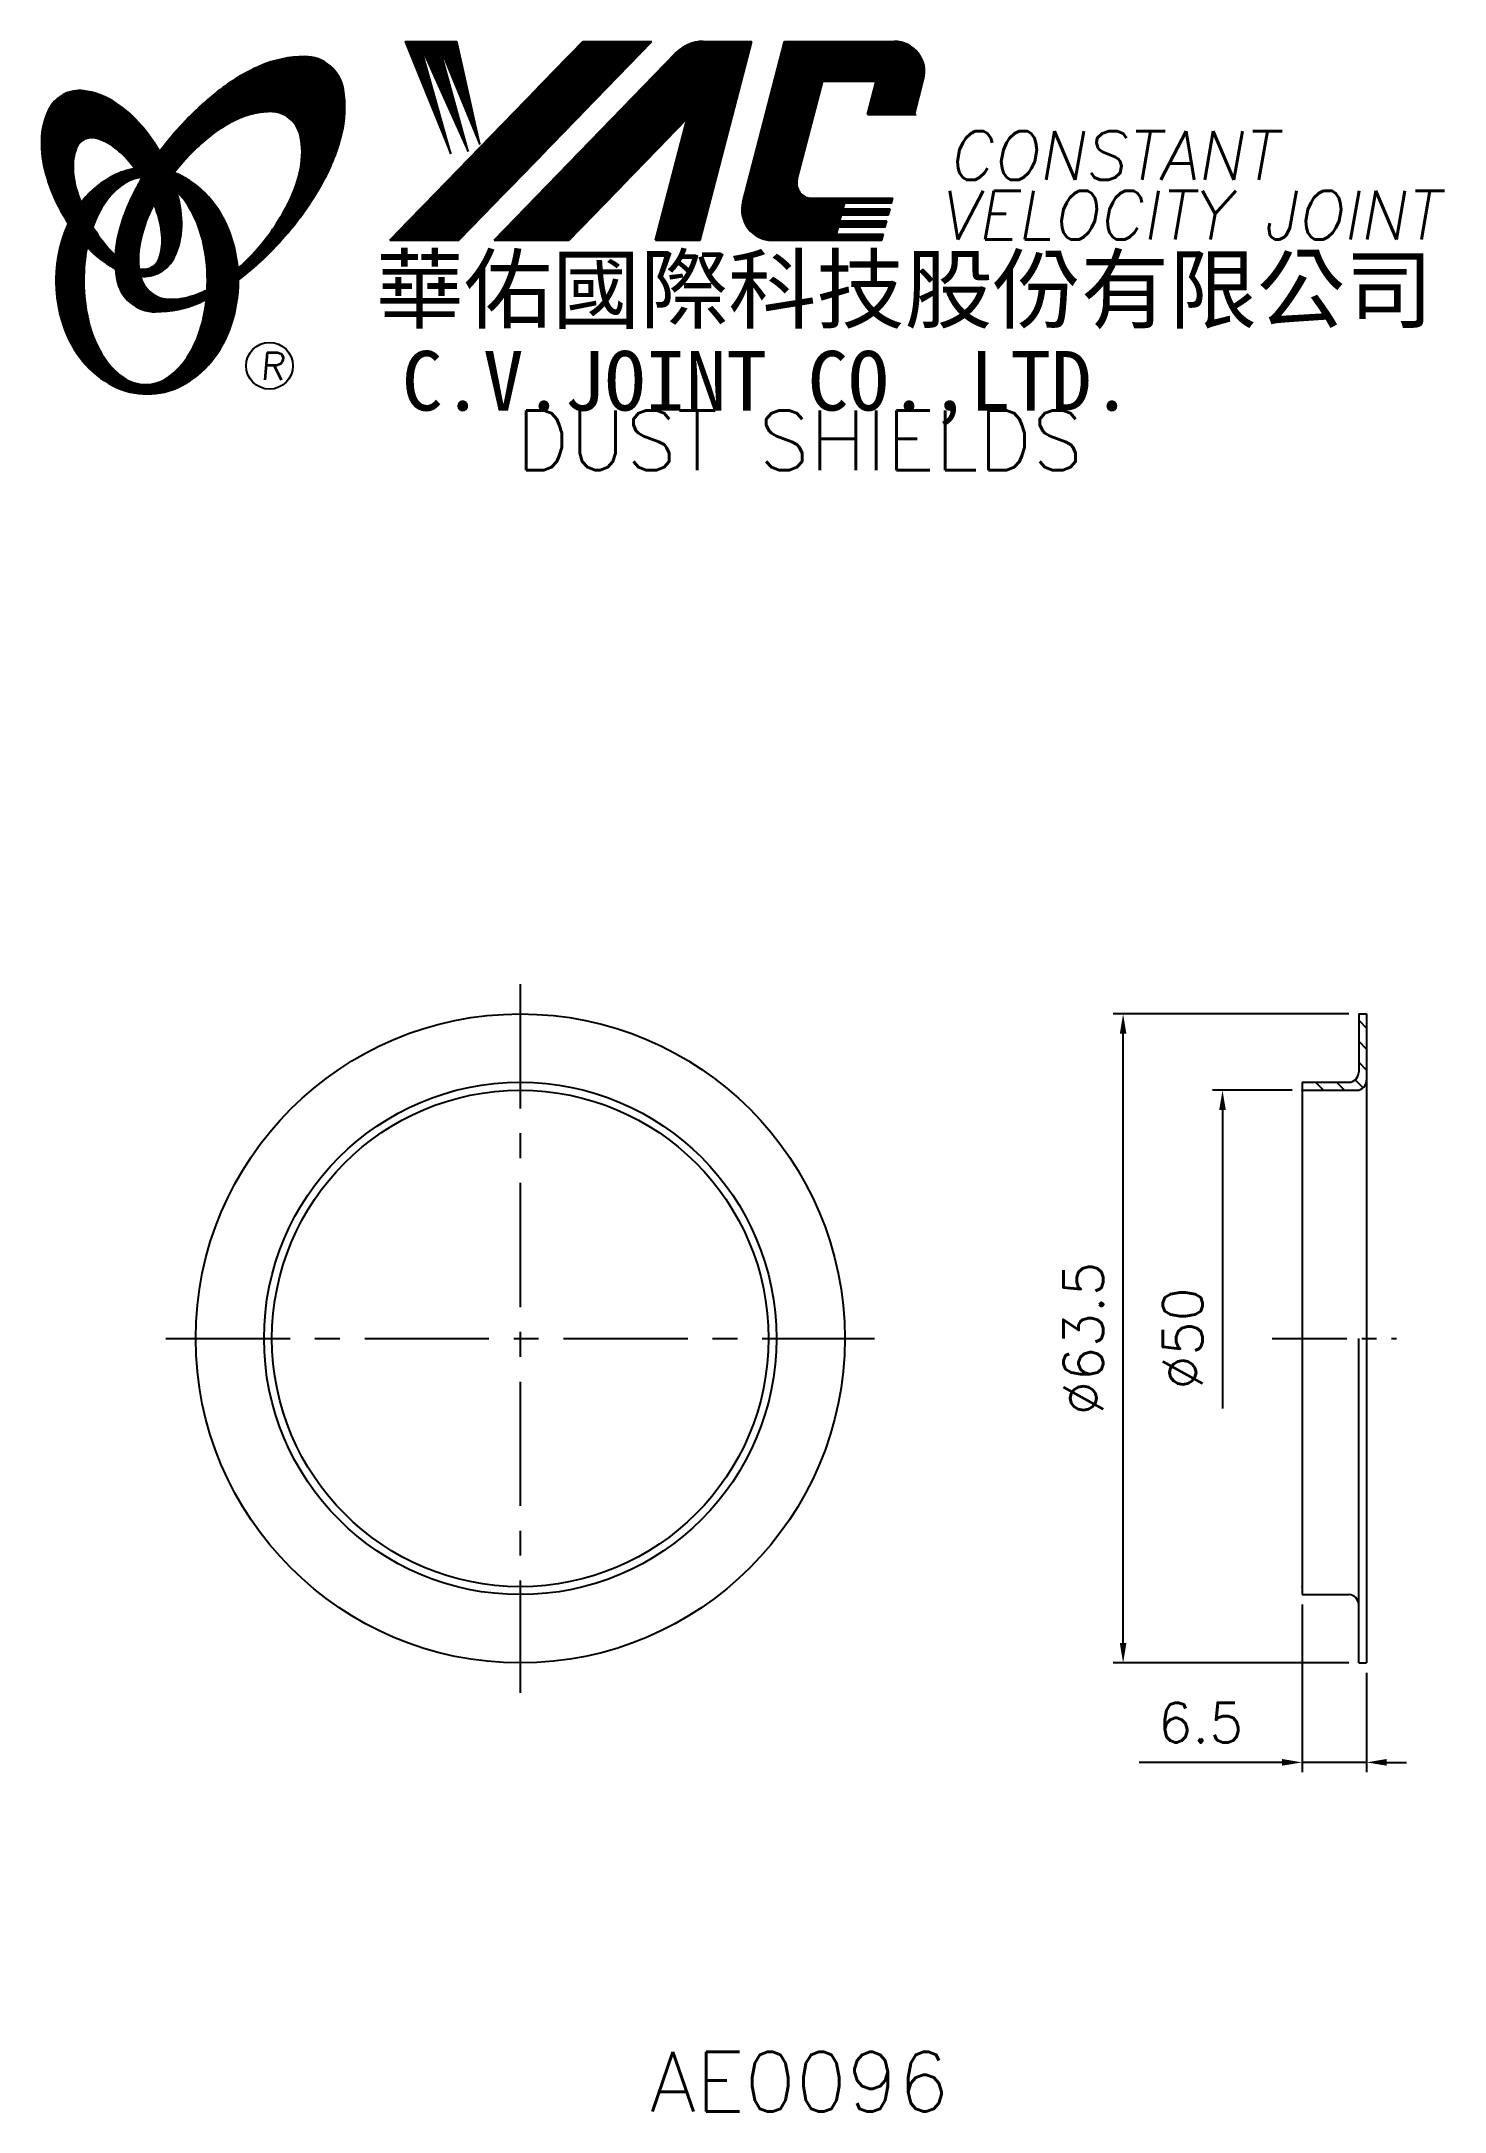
# Model space of a CAD drawing. Extents: x 87 to 228, y 7 to 215.
import ezdxf
from ezdxf.enums import TextEntityAlignment as Align

# ---------------------------------------------------------------- set-up
doc = ezdxf.new("R2010")
doc.units = 0
doc.header["$LTSCALE"] = 10
doc.header["$MEASUREMENT"] = 0
doc.linetypes.add('CENTER', pattern=[2, 1.25, -0.25, 0.25, -0.25])
doc.layers.get('0').update_dxf_attribs({"linetype": 'CONTINUOUS'})
doc.layers.get('DEFPOINTS').update_dxf_attribs({"linetype": 'CONTINUOUS'})
doc.layers.add('4', color=4, linetype='CONTINUOUS')
doc.styles.add('CHINA', font='KAIU.TTF')
doc.styles.add('ITALICC', font='simplex.shx')
doc.dimstyles.new('STANDARD$0', dxfattribs={"dimtxt": 4, "dimasz": 2, "dimexe": 1, "dimexo": 1, "dimgap": 2, "dimtad": 1, "dimdec": 4, "dimzin": 10, "dimtxsty": 'ITALICC', "dimcen": 2, "dimclrd": 5, "dimclre": 5, "dimclrt": 18, "dimaunit": 1, "dimazin": 3, "dimtp": 0.1, "dimtfac": 0.7, "dimtdec": 4, "dimtmove": 0, "dimatfit": 3, "dimtolj": 1, "dimtzin": 10})
pattern_1 = [(45, (-12.067125, 7.88519), (-0.00883883476, 0.00883883476), [])]
pattern_2 = [(45, (156.52342, -28.41922), (-0.00727476112, 0.00727476112), [])]

# ---------------------------------------------------------------- blocks, each defined once
blk = doc.blocks.new('*D14')
at = {"color": 5, "linetype": 'BYBLOCK'}
for p, q in [((213.79, 58.05), (213.79, 41.17)), ((220.29, 51.17), (220.29, 41.17)), ((211.79, 42.17), (197.41, 42.17)), ((220.29, 42.17), (213.79, 42.17)), ((222.29, 42.17), (224.29, 42.17))]:
    blk.add_line(p, q, dxfattribs=at)
for points in [[(211.79, 42.51), (211.79, 41.84), (213.79, 42.17)], [(222.29, 42.51), (222.29, 41.84), (220.29, 42.17)]]:
    blk.add_solid(points, dxfattribs=at)
at = {"layer": 'DEFPOINTS', "color": 0, "linetype": 'BYBLOCK'}
for p in [(213.79, 59.05), (220.29, 52.17), (213.79, 42.17)]:
    blk.add_point(p, dxfattribs=at)
at = {"color": 18, "linetype": 'BYBLOCK', "insert": (203.6, 46.17), "char_height": 4, "attachment_point": 5, "style": 'ITALICC'}
blk.add_mtext('\\A1;6.5', dxfattribs=at)
blk = doc.blocks.new('*D15')
at = {"color": 5, "linetype": 'BYBLOCK'}
for p, q in [((218.49, 117.47), (194.79, 117.47)), ((195.79, 54.17), (195.79, 115.47)), ((218.49, 52.17), (194.79, 52.17))]:
    blk.add_line(p, q, dxfattribs=at)
for points in [[(195.46, 115.47), (196.12, 115.47), (195.79, 117.47)], [(195.46, 54.17), (196.12, 54.17), (195.79, 52.17)]]:
    blk.add_solid(points, dxfattribs=at)
at = {"layer": 'DEFPOINTS', "color": 0, "linetype": 'BYBLOCK'}
for p in [(195.79, 117.47), (219.49, 117.47), (219.49, 52.17)]:
    blk.add_point(p, dxfattribs=at)
at = {"color": 18, "linetype": 'BYBLOCK', "insert": (191.79, 84.82), "char_height": 4, "attachment_point": 5, "rotation": 90, "style": 'ITALICC'}
blk.add_mtext('\\A1;∅63.5', dxfattribs=at)
blk = doc.blocks.new('*D16')
at = {"color": 5, "linetype": 'BYBLOCK'}
for p, q in [((212.79, 109.8), (204.79, 109.8)), ((205.79, 107.8), (205.79, 77.77))]:
    blk.add_line(p, q, dxfattribs=at)
blk.add_solid([(205.46, 107.8), (206.12, 107.8), (205.79, 109.8)], dxfattribs=at)
at = {"layer": 'DEFPOINTS', "color": 0, "linetype": 'BYBLOCK'}
for p in [(205.79, 109.8), (213.79, 109.8), (213.79, 59.85)]:
    blk.add_point(p, dxfattribs=at)
at = {"color": 18, "linetype": 'BYBLOCK', "insert": (201.79, 84.82), "char_height": 4, "attachment_point": 5, "rotation": 90, "style": 'ITALICC'}
blk.add_mtext('\\A1;∅50', dxfattribs=at)

msp = doc.modelspace()

# ---------------------------------------------------------------- hatches: boundary and pattern name
at = {"layer": '4', "linetype": 'CONTINUOUS'}
h = msp.add_hatch(dxfattribs=at)
h.set_pattern_fill('ANSI31', color=5, scale=0.1, style=0)
h.set_pattern_definition(pattern_1)
h.paths.add_polyline_path([(148.39158, 215.31617), (141.43427, 215.31617), (122.01767, 195.31241), (128.97497, 195.31241)])
h.paths.add_polyline_path([(151.93847, 207.5506), (148.7581, 195.31241), (153.23908, 195.31241), (158.43752, 215.31617), (153.54079, 215.31617, 0.202785967), (150.80672, 214.15976), (132.51259, 195.31241), (140.0595, 195.31241)])
h.paths.add_polyline_path([(165.56558, 211.31776), (170.9593, 211.31776), (170.09028, 207.97374), (174.8071, 207.97374), (175.72382, 211.5013, 0.490800957), (172.77362, 215.31617), (161.7393, 215.31617), (157.53225, 199.12728, 0.490800957), (160.48245, 195.31241), (171.51676, 195.31241), (171.67121, 195.90672), (166.95439, 195.90672), (167.14776, 196.65081), (171.86458, 196.65081), (172.02313, 197.26095), (167.30631, 197.26095), (167.46756, 197.88142), (172.18438, 197.88142), (172.34056, 198.48241), (167.62374, 198.48241), (167.78054, 199.08578), (172.49736, 199.08578), (172.61409, 199.53498), (164.47434, 199.53498, -0.490800957), (162.99924, 201.44241)])
h = msp.add_hatch(dxfattribs=at)
h.set_pattern_fill('ANSI31', color=1, scale=0.1, style=0)
h.set_pattern_definition(pattern_1)
h.paths.add_polyline_path([(128.74964, 215.31617), (123.57232, 215.31617), (128.14308, 204.01244), (125.07714, 214.97042), (129.91188, 204.24809), (126.96387, 214.97042), (131.09109, 204.95506)])
h = msp.add_hatch(dxfattribs=at)
h.set_pattern_fill('ANSI31', color=5, scale=0.082305, style=0)
h.set_pattern_definition([(45, (-12.067125, 7.88519), (-0.00727476112, 0.00727476112), [])])
h.paths.add_polyline_path([(109.96835, 208.25369, -0.172879177), (111.90982, 207.59513, -0.172879177), (112.99711, 205.85708, -0.104527385), (113.02489, 202.52889, -0.065680101), (111.85536, 199.12693, -0.051823203), (109.41494, 195.28454, -0.044272532), (106.73997, 192.45821, -0.020203161), (106.79356, 191.32029, 0.006517006), (107.19811, 191.63236, 0.049863361), (111.75153, 196.04542, 0.049863361), (115.34117, 201.27259, 0.063682799), (117.16221, 205.89994, 0.103597411), (117.35151, 210.48391, 0.177892575), (116.0029, 212.85418, 0.177892575), (113.44051, 213.78751, 0.103597411), (108.95271, 212.83447, 0.063682799), (104.69497, 210.26539, 0.049863361), (100.14155, 205.85233, 0.016070017), (98.87085, 204.24602, -0.007061632), (99.11813, 203.80899, -0.031648676), (100.07072, 201.77241, -0.008069351), (100.50262, 202.33672, -0.051823203), (103.681, 205.59518, -0.065680101), (106.72293, 207.51553, -0.104527385)])
h.paths.add_polyline_path([(96.89268, 195.09238, -0.065680101), (98.06221, 198.49433, -0.006063428), (98.30615, 198.96935, 0.027613469), (97.57931, 200.55742, 0.017011252), (97.04589, 201.49239, 0.007829282), (96.55191, 200.62517, 0.063682799), (94.73086, 195.99782, 0.103597411), (94.54157, 191.41385, 0.177892575), (95.89017, 189.04357, 0.177892575), (98.45256, 188.11024, 0.103597411), (102.94036, 189.06329, 0.008811776), (103.56733, 189.35337, 0.013922709), (103.64465, 190.32318, -0.009086703), (103.19464, 190.10573, -0.104527385), (99.94922, 189.36757, -0.172879177), (98.00775, 190.02613, -0.172879177), (96.92045, 191.76418, -0.104527385)])
h = msp.add_hatch(dxfattribs=at)
h.set_pattern_fill('ANSI31', color=3, scale=0.082305, style=0)
h.set_pattern_definition(pattern_2)
h.paths.add_polyline_path([(94.17184, 209.30453, 0.106488277), (91.22996, 210.3431, 0.158297415), (89.13976, 209.94806, 0.158297415), (87.68043, 208.40037, 0.106488277), (86.96962, 205.3626, 0.071723199), (87.38766, 202.04965, 0.058080454), (88.93265, 198.23426, 0.058080454), (91.31369, 194.87647, 0.071723199), (93.87894, 192.73872, 0.020895977), (94.41912, 192.43673, -0.030777155), (94.40321, 193.81295, -0.042059526), (93.30686, 194.97571, -0.04691039), (91.68769, 197.45686, -0.04691039), (90.55941, 200.19634, -0.060581117), (90.15731, 202.45841, -0.10187153), (90.46893, 204.54661, -0.185892489), (91.24902, 205.43825, -0.185892489), (92.42567, 205.57637, -0.10187153), (94.32332, 204.65084, -0.060581117), (95.96015, 203.03857, -0.04691039), (97.57931, 200.55742, -0.04691039), (98.70759, 197.81793, -0.060581117), (99.10969, 195.55586, -0.10187153), (98.79807, 193.46766, -0.185892489), (98.01798, 192.57602, -0.185892489), (96.84134, 192.4379, -0.002013383), (96.80054, 192.44853, 0.021593804), (96.92045, 191.76418, 0.006477741), (96.93846, 191.68715, 0.14950097), (98.91101, 192.09519, 0.158297415), (100.37035, 193.64288, 0.106488277), (101.08116, 196.68064, 0.071723199), (100.66311, 199.9936, 0.058080454), (99.11813, 203.80899, 0.058080454), (96.73708, 207.16678, 0.071723199)])
h = msp.add_hatch(dxfattribs=at)
h.set_pattern_fill('ANSI31', color=1, scale=0.082305, style=0)
h.set_pattern_definition(pattern_2)
h.paths.add_polyline_path([(95.26547, 200.98108, -0.120168026), (96.95726, 201.63447, 0.016865385), (96.3575, 202.51721, 0.076648372), (94.20127, 201.79829, 0.104809576), (91.11682, 199.28519, 0.005838257), (90.94987, 199.07299, 0.028089978), (91.68769, 197.45686, 0.014237292), (92.12982, 196.67181, -0.045767751), (93.055, 198.60865, -0.106890197)])
h.paths.add_polyline_path([(91.2341, 191.22646, -0.048711043), (91.5642, 194.6068, -0.007865741), (91.31369, 194.87647, -0.037695478), (89.67782, 196.99523, 0.03042545), (89.15249, 195.69125, 0.080710289), (88.42706, 191.22646, 0.080710289), (89.15249, 186.76167, 0.089265679), (91.11682, 183.16773, 0.104809576), (94.20127, 180.65463, 0.11926607), (97.61046, 179.8297, 0.11926607), (101.01966, 180.65463, 0.104809576), (104.10411, 183.16773, 0.089265679), (106.06843, 186.76167, 0.080710289), (106.79387, 191.22646, 0.080710289), (106.06843, 195.69125, 0.089265679), (104.10411, 199.28519, 0.104809576), (101.01966, 201.79829, 0.025513357), (100.32642, 202.11104, 0.004818181), (100.07072, 201.77241, -0.023722145), (100.61193, 200.17566, -0.065307489), (101.84711, 198.60865, -0.073950765), (103.15956, 195.41092, -0.060532391), (103.66802, 191.22646, -0.060532391), (103.15956, 187.042, -0.073950765), (101.84711, 183.84427, -0.106890197), (99.63665, 181.47184, -0.153118262), (97.45106, 180.78647, -0.153118262), (95.26547, 181.47184, -0.106890197), (93.055, 183.84427, -0.073950765), (91.74255, 187.042, -0.060532391)])
h = msp.add_hatch(dxfattribs=at)
h.set_pattern_fill('ANSI31', color=5, scale=12, angle=90, style=0)
h.set_pattern_definition([(135, (10.58, 3.315), (-1.06066, -1.06066), [])])
h.paths.add_polyline_path([(219.29028, 109.79708, 0.414213562), (220.29028, 110.79708), (220.29028, 117.47208), (219.49028, 117.47208), (219.49028, 111.59708, -0.414213562), (218.49028, 110.59708), (213.79028, 110.59708), (213.79028, 109.79708)])

# ---------------------------------------------------------------- linework, layer by layer
at = {"layer": '4', "color": 5, "linetype": 'CONTINUOUS'}
for p, q in [((122.01767, 195.31241), (141.43427, 215.31617)), ((128.97497, 195.31241), (148.39158, 215.31617)), ((141.43427, 215.31617), (148.39158, 215.31617)), ((153.23908, 195.31241), (158.43752, 215.31617)), ((153.54079, 215.31617), (158.43752, 215.31617)), ((157.53225, 199.12728), (161.7393, 215.31617)), ((161.7393, 215.31617), (172.77362, 215.31617)), ((132.51259, 195.31241), (150.80672, 214.15976)), ((162.99924, 201.44241), (165.56558, 211.31776)), ((165.56558, 211.31776), (170.9593, 211.31776)), ((170.09028, 207.97374), (170.9593, 211.31776)), ((174.8071, 207.97374), (175.72382, 211.5013)), ((140.0595, 195.31241), (151.93847, 207.5506)), ((148.7581, 195.31241), (151.93847, 207.5506)), ((170.09028, 207.97374), (174.95753, 207.97374)), ((164.47434, 199.53498), (172.61409, 199.53498)), ((167.30631, 197.26095), (167.46756, 197.88142)), ((167.46756, 197.88142), (172.18438, 197.88142)), ((167.62374, 198.48241), (167.78054, 199.08578)), ((167.62374, 198.48241), (172.34056, 198.48241)), ((167.78054, 199.08578), (172.49736, 199.08578)), ((172.18438, 197.88142), (172.34056, 198.48241)), ((172.49736, 199.08578), (172.61409, 199.53498)), ((166.95439, 195.90672), (167.14776, 196.65081)), ((166.95439, 195.90672), (171.67121, 195.90672)), ((167.14776, 196.65081), (171.86458, 196.65081)), ((167.30631, 197.26095), (172.02313, 197.26095)), ((171.51676, 195.31241), (171.67121, 195.90672)), ((171.86458, 196.65081), (172.02313, 197.26095)), ((122.01767, 195.31241), (128.97497, 195.31241)), ((132.51259, 195.31241), (140.0595, 195.31241)), ((148.7581, 195.31241), (153.23908, 195.31241)), ((160.48245, 195.31241), (171.51676, 195.31241))]:
    msp.add_line(p, q, dxfattribs=at)
at = {"layer": '4', "color": 1, "linetype": 'CONTINUOUS'}
for p, q in [((123.57232, 215.31617), (128.74964, 215.31617)), ((123.57232, 215.31617), (128.14308, 204.01244)), ((125.07714, 214.97042), (129.91188, 204.24809)), ((128.14308, 204.01244), (125.07714, 214.97042)), ((126.96387, 214.97042), (131.09109, 204.95506)), ((129.91188, 204.24809), (126.96387, 214.97042)), ((131.09109, 204.95506), (128.74964, 215.31617))]:
    msp.add_line(p, q, dxfattribs=at)
at = {"layer": '4', "color": 5, "linetype": 'CENTER'}
for p, q in [((135.14027, 120.47208), (135.14027, 49.17208)), ((99.49027, 84.82208), (170.79027, 84.82208))]:
    msp.add_line(p, q, dxfattribs=at)
at = {"layer": '4', "color": 7, "linetype": 'CONTINUOUS'}
for p, q in [((219.49028, 117.47208), (219.49028, 111.59708)), ((219.49028, 117.47208), (220.29028, 117.47208)), ((220.29028, 117.47208), (220.29028, 52.17208)), ((213.79028, 110.59708), (218.49028, 110.59708)), ((213.79028, 110.59708), (213.79028, 59.04708)), ((213.79028, 109.79708), (219.29028, 109.79708)), ((219.49028, 52.17208), (219.49028, 84.82208)), ((213.79028, 59.04708), (218.49028, 59.04708)), ((219.49028, 52.17208), (220.29028, 52.17208))]:
    msp.add_line(p, q, dxfattribs=at)
at = {"layer": '4', "color": 5, "linetype": 'CENTER', "ltscale": 0.6}
msp.add_line((210.79028, 84.82208), (223.29028, 84.82208), dxfattribs=at)
at = {"layer": '4', "color": 5, "linetype": 'CONTINUOUS'}
for points in [[(106.79356, 191.32029, 0.006517006), (107.19811, 191.63236, 0.049863361), (111.75153, 196.04542, 0.049863361), (115.34117, 201.27259, 0.063682799), (117.16221, 205.89994, 0.103597411), (117.35151, 210.48391, 0.177892575), (116.0029, 212.85418, 0.177892575), (113.44051, 213.78751, 0.103597411), (108.95271, 212.83447, 0.063682799), (104.69497, 210.26539, 0.049863361), (100.14155, 205.85233, 0.016070017), (98.87085, 204.24602)], [(106.73997, 192.45821, 0.044272532), (109.41494, 195.28454, 0.051823203), (111.85536, 199.12693, 0.065680101), (113.02489, 202.52889, 0.104527385), (112.99711, 205.85708, 0.172879177), (111.90982, 207.59513, 0.172879177), (109.96835, 208.25369, 0.104527385), (106.72293, 207.51553, 0.065680101), (103.681, 205.59518, 0.051823203), (100.50262, 202.33672, 0.008069351), (100.07072, 201.77241)], [(97.04589, 201.49239, 0.007829282), (96.55191, 200.62517, 0.063682799), (94.73086, 195.99782, 0.103597411), (94.54157, 191.41385, 0.177892575), (95.89017, 189.04357, 0.177892575), (98.45256, 188.11024, 0.103597411), (102.94036, 189.06329, 0.008811776), (103.56733, 189.35337, 0.008811776)], [(98.30615, 198.96935, 0.006063428), (98.06221, 198.49433, 0.065680101), (96.89268, 195.09238, 0.104527385), (96.92045, 191.76418, 0.172879177), (98.00775, 190.02613, 0.172879177), (99.94922, 189.36757, 0.104527385), (103.19464, 190.10573, 0.009086703), (103.64465, 190.32318, 0.009086703)]]:
    msp.add_lwpolyline(points, format="xyb", dxfattribs=at)
at = {"layer": '4', "color": 3, "linetype": 'CONTINUOUS'}
for points in [[(96.93846, 191.68715, 0.14950097), (98.91101, 192.09519, 0.158297415), (100.37035, 193.64288, 0.106488277), (101.08116, 196.68064, 0.071723199), (100.66311, 199.9936, 0.058080454), (99.11813, 203.80899, 0.058080454), (96.73708, 207.16678, 0.071723199), (94.17184, 209.30453, 0.106488277), (91.22996, 210.3431, 0.158297415), (89.13976, 209.94806, 0.158297415), (87.68043, 208.40037, 0.106488277), (86.96962, 205.3626, 0.071723199), (87.38766, 202.04965, 0.058080454), (88.93265, 198.23426, 0.058080454), (91.31369, 194.87647, 0.071723199), (93.87894, 192.73872, 0.020895977), (94.41912, 192.43673, 0.020895977)], [(96.80054, 192.44853, 0.002013383), (96.84134, 192.4379, 0.185892489), (98.01798, 192.57602, 0.185892489), (98.79807, 193.46766, 0.10187153), (99.10969, 195.55586, 0.060581117), (98.70759, 197.81793, 0.04691039), (97.57931, 200.55742, 0.04691039), (95.96015, 203.03857, 0.060581117), (94.32332, 204.65084, 0.10187153), (92.42567, 205.57637, 0.185892489), (91.24902, 205.43825, 0.185892489), (90.46893, 204.54661, 0.10187153), (90.15731, 202.45841, 0.060581117), (90.55941, 200.19634, 0.04691039), (91.68769, 197.45686, 0.04691039), (93.30686, 194.97571, 0.042059526), (94.40321, 193.81295, 0.042059526)]]:
    msp.add_lwpolyline(points, format="xyb", dxfattribs=at)
at = {"layer": '4', "color": 1, "linetype": 'CONTINUOUS'}
for points in [[(89.67782, 196.99523, 0.03042545), (89.15249, 195.69125, 0.080710289), (88.42706, 191.22646, 0.080710289), (89.15249, 186.76167, 0.089265679), (91.11682, 183.16773, 0.104809576), (94.20127, 180.65463, 0.11926607), (97.61046, 179.8297, 0.11926607), (101.01966, 180.65463, 0.104809576), (104.10411, 183.16773, 0.089265679), (106.06843, 186.76167, 0.080710289), (106.79387, 191.22646, 0.080710289), (106.06843, 195.69125, 0.089265679), (104.10411, 199.28519, 0.104809576), (101.01966, 201.79829, 0.025513357), (100.32642, 202.11104, 0.025513357)], [(96.3575, 202.51721, 0.076648372), (94.20127, 201.79829, 0.104809576), (91.11682, 199.28519, 0.005838257), (90.94987, 199.07299, 0.005838257)], [(91.5642, 194.6068, 0.048711043), (91.2341, 191.22646, 0.060532391), (91.74255, 187.042, 0.073950765), (93.055, 183.84427, 0.106890197), (95.26547, 181.47184, 0.153118262), (97.45106, 180.78647, 0.153118262), (99.63665, 181.47184, 0.106890197), (101.84711, 183.84427, 0.073950765), (103.15956, 187.042, 0.060532391), (103.66802, 191.22646, 0.060532391), (103.15956, 195.41092, 0.073950765), (101.84711, 198.60865, 0.065307489), (100.61193, 200.17566)], [(96.95726, 201.63447, 0.120168026), (95.26547, 200.98108, 0.106890197), (93.055, 198.60865, 0.045767751), (92.12982, 196.67181, 0.045767751)]]:
    msp.add_lwpolyline(points, format="xyb", dxfattribs=at)
at = {"layer": '4', "color": 5, "linetype": 'CONTINUOUS'}
msp.add_circle((109.9147, 182.68074), 2.35282, dxfattribs=at)
at = {"layer": '4', "color": 7, "linetype": 'CONTINUOUS'}
for radius in [32.65, 25.775, 24.975]:
    msp.add_circle((135.14027, 84.82208), radius, dxfattribs=at)
at = {"layer": '4', "color": 5, "linetype": 'CONTINUOUS'}
for centre, radius, start, end in [((153.54079, 211.50593), 3.81024, 90, 135.8533387), ((172.77362, 212.26798), 3.04819, 345.4326059, 90), ((164.47434, 201.05907), 1.5241, 165.4326059, 270), ((160.48245, 198.36061), 3.04819, 165.4326059, 270)]:
    msp.add_arc(centre, radius, start, end, dxfattribs=at)
at = {"layer": '4', "color": 7, "linetype": 'CONTINUOUS'}
for centre, start, end in [((218.49028, 111.59708), 270, 0), ((219.29028, 110.79708), 270, 0), ((218.49028, 58.04708), 0, 90)]:
    msp.add_arc(centre, 1, start, end, dxfattribs=at)
for p in [(213.79028, 109.79708), (213.79028, 59.84708)]:
    msp.add_point(p, dxfattribs=at)

# ---------------------------------------------------------------- texts
at = {"layer": '4', "color": 5, "linetype": 'CONTINUOUS', "style": 'ITALICC'}
for s, height, oblique, p in [('CONSTANT', 4.9, 10, (178.16648, 201.38288)), ('VELOCITY JOINT', 4.9, 10, (177.28825, 195.3875)), ('R', 2.75625, 5, (108.95602, 181.27114))]:
    msp.add_text(s, height=height, dxfattribs=dict(at, oblique=oblique)).set_placement(p)
at = {"layer": '4', "color": 7, "linetype": 'CONTINUOUS', "style": 'CHINA'}
for s, height, p in [('華佑國際科技股份有限公司', 6.5, (120.60431, 187.12256)), ('C.V.JOINT CO.,LTD.', 6, (123.23294, 178.17635))]:
    msp.add_text(s, height=height, dxfattribs=at).set_placement(p)
at = {"layer": '4', "color": 18, "linetype": 'CONTINUOUS', "style": 'ITALICC'}
for s, p in [('DUST SHIELDS', (163.23567, 172.18353)), ('AE0096', (163.23567, 7.03614))]:
    msp.add_text(s, height=6, dxfattribs=at).set_placement(p, align=Align.CENTER)

# ---------------------------------------------------------------- dimensions: what is measured, and where the dimension line sits
at = {"layer": '4', "color": 7, "linetype": 'CONTINUOUS'}
dim = msp.add_linear_dim(base=(195.79036, 117.47208), p1=(219.49028, 52.17208), p2=(219.49028, 117.47208), angle=90, text='%%C63.5', dimstyle='STANDARD$0', dxfattribs=at)
dim.commit()
dim.dimension.update_dxf_attribs({"geometry": '*D15', "text_midpoint": (191.79036, 84.82208)})
dim = msp.add_linear_dim(base=(205.79032, 109.79708), p1=(213.79028, 59.84708), p2=(213.79028, 109.79708), angle=90, text='%%C50', dimstyle='STANDARD$0', override={"dimcen": -2, "dimse1": 1, "dimsd1": 1}, dxfattribs=at)
dim.commit()
dim.dimension.update_dxf_attribs({"geometry": '*D16', "text_midpoint": (201.79032, 84.82208)})
dim = msp.add_linear_dim(base=(213.79028, 42.17206), p1=(220.29028, 52.17208), p2=(213.79028, 59.04708), text='6.5', dimstyle='STANDARD$0', dxfattribs=at)
dim.commit()
dim.dimension.update_dxf_attribs({"geometry": '*D14', "text_midpoint": (203.5998, 46.17206)})

doc.saveas('drawing.dxf')
